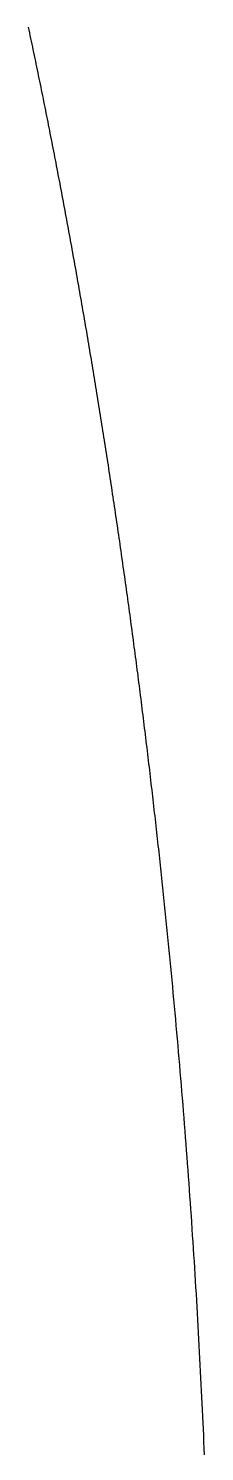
# Model space of a CAD drawing. Extents: x -14 to 314, y -178 to 13.
# Drawn here: x 311.2 to 314.15, y -34.87 to -10.92 of the extents above; entities that cross this region are included whole.
import ezdxf

# ---------------------------------------------------------------- set-up
doc = ezdxf.new("R2010")
doc.units = 0
doc.layers.add('BLACK', color=7, linetype='CONTINUOUS')

msp = doc.modelspace()

# ---------------------------------------------------------------- linework, layer by layer
at = {"layer": 'BLACK', "linetype": 'CONTINUOUS'}
for p, q in [((311.20744, -10.941015), (311.197329, -10.893359)), ((311.217543, -10.988733), (311.20744, -10.941015)), ((311.227631, -11.036478), (311.217543, -10.988733)), ((311.237712, -11.084285), (311.227631, -11.036478)), ((311.247778, -11.132118), (311.237712, -11.084285)), ((311.257837, -11.180015), (311.247778, -11.132118)), ((311.267881, -11.227936), (311.257837, -11.180015)), ((311.277917, -11.27592), (311.267881, -11.227936)), ((311.287939, -11.323929), (311.277917, -11.27592)), ((311.297953, -11.372002), (311.287939, -11.323929)), ((311.307951, -11.420098), (311.297953, -11.372002)), ((311.317942, -11.468258), (311.307951, -11.420098)), ((311.327918, -11.516442), (311.317942, -11.468258)), ((311.337886, -11.564688), (311.327918, -11.516442)), ((311.347839, -11.612959), (311.337886, -11.564688)), ((311.357785, -11.661292), (311.347839, -11.612959)), ((311.367714, -11.70965), (311.357785, -11.661292)), ((311.377636, -11.758069), (311.367714, -11.70965)), ((311.387543, -11.806513), (311.377636, -11.758069)), ((311.397442, -11.855018), (311.387543, -11.806513)), ((311.407325, -11.903547), (311.397442, -11.855018)), ((311.4172, -11.952137), (311.407325, -11.903547)), ((311.42706, -12.000752), (311.4172, -11.952137)), ((311.436912, -12.049427), (311.42706, -12.000752)), ((311.446748, -12.098126), (311.436912, -12.049427)), ((311.456576, -12.146886), (311.446748, -12.098126)), ((311.466388, -12.19567), (311.456576, -12.146886)), ((311.476192, -12.244514), (311.466388, -12.19567)), ((311.48598, -12.293382), (311.476192, -12.244514)), ((311.49576, -12.34231), (311.48598, -12.293382)), ((311.505524, -12.391262), (311.49576, -12.34231)), ((311.51528, -12.440273), (311.505524, -12.391262)), ((311.52502, -12.489308), (311.51528, -12.440273)), ((311.534751, -12.538402), (311.52502, -12.489308)), ((311.544467, -12.587519), (311.534751, -12.538402)), ((311.554174, -12.636696), (311.544467, -12.587519)), ((311.563865, -12.685896), (311.554174, -12.636696)), ((311.573547, -12.735155), (311.563865, -12.685896)), ((311.583214, -12.784437), (311.573547, -12.735155)), ((311.592871, -12.833777), (311.583214, -12.784437)), ((311.602513, -12.883141), (311.592871, -12.833777)), ((311.612145, -12.932562), (311.602513, -12.883141)), ((311.621762, -12.982007), (311.612145, -12.932562)), ((311.631369, -13.031509), (311.621762, -12.982007)), ((311.640961, -13.081035), (311.631369, -13.031509)), ((311.650543, -13.130617), (311.640961, -13.081035)), ((311.660109, -13.180223), (311.650543, -13.130617)), ((311.669666, -13.229886), (311.660109, -13.180223)), ((311.679207, -13.279571), (311.669666, -13.229886)), ((311.688738, -13.329313), (311.679207, -13.279571)), ((311.698254, -13.379078), (311.688738, -13.329313)), ((311.707759, -13.428899), (311.698254, -13.379078)), ((311.717249, -13.478742), (311.707759, -13.428899)), ((311.726729, -13.528642), (311.717249, -13.478742)), ((311.736193, -13.578564), (311.726729, -13.528642)), ((311.745647, -13.628542), (311.736193, -13.578564)), ((311.755084, -13.678542), (311.745647, -13.628542)), ((311.764512, -13.728597), (311.755084, -13.678542)), ((311.773924, -13.778675), (311.764512, -13.728597)), ((311.783326, -13.828807), (311.773924, -13.778675)), ((311.792711, -13.878962), (311.783326, -13.828807)), ((311.802086, -13.929171), (311.792711, -13.878962)), ((311.811445, -13.979403), (311.802086, -13.929171)), ((311.820794, -14.029688), (311.811445, -13.979403)), ((311.830127, -14.079995), (311.820794, -14.029688)), ((311.839449, -14.130357), (311.830127, -14.079995)), ((311.848755, -14.18074), (311.839449, -14.130357)), ((311.85805, -14.231177), (311.848755, -14.18074)), ((311.867329, -14.281635), (311.85805, -14.231177)), ((311.876597, -14.332146), (311.867329, -14.281635)), ((311.885849, -14.382679), (311.876597, -14.332146)), ((311.89509, -14.433265), (311.885849, -14.382679)), ((311.904315, -14.483872), (311.89509, -14.433265)), ((311.913529, -14.534532), (311.904315, -14.483872)), ((311.922727, -14.585213), (311.913529, -14.534532)), ((311.931914, -14.635946), (311.922727, -14.585213)), ((311.941084, -14.6867), (311.931914, -14.635946)), ((311.950243, -14.737506), (311.941084, -14.6867)), ((311.959386, -14.788333), (311.950243, -14.737506)), ((311.968517, -14.839211), (311.959386, -14.788333)), ((311.977632, -14.89011), (311.968517, -14.839211)), ((311.986736, -14.94106), (311.977632, -14.89011)), ((311.995823, -14.992031), (311.986736, -14.94106)), ((312.004899, -15.043053), (311.995823, -14.992031)), ((312.013958, -15.094095), (312.004899, -15.043053)), ((312.023006, -15.145188), (312.013958, -15.094095)), ((312.032037, -15.196301), (312.023006, -15.145188)), ((312.041056, -15.247464), (312.032037, -15.196301)), ((312.050059, -15.298647), (312.041056, -15.247464)), ((312.05905, -15.34988), (312.050059, -15.298647)), ((312.068025, -15.401132), (312.05905, -15.34988)), ((312.076987, -15.452435), (312.068025, -15.401132)), ((312.085933, -15.503757), (312.076987, -15.452435)), ((312.094867, -15.555128), (312.085933, -15.503757)), ((312.103784, -15.606519), (312.094867, -15.555128)), ((312.11269, -15.657958), (312.103784, -15.606519)), ((312.121578, -15.709417), (312.11269, -15.657958)), ((312.130454, -15.760925), (312.121578, -15.709417)), ((312.139314, -15.812451), (312.130454, -15.760925)), ((312.148161, -15.864026), (312.139314, -15.812451)), ((312.156991, -15.91562), (312.148161, -15.864026)), ((312.16581, -15.967261), (312.156991, -15.91562)), ((312.174611, -16.018922), (312.16581, -15.967261)), ((312.1834, -16.070629), (312.174611, -16.018922)), ((312.192171, -16.122356), (312.1834, -16.070629)), ((312.200931, -16.174129), (312.192171, -16.122356)), ((312.209673, -16.225921), (312.200931, -16.174129)), ((312.218403, -16.27776), (312.209673, -16.225921)), ((312.227116, -16.329617), (312.218403, -16.27776)), ((312.235816, -16.38152), (312.227116, -16.329617)), ((312.244498, -16.433441), (312.235816, -16.38152)), ((312.253169, -16.485409), (312.244498, -16.433441)), ((312.261822, -16.537394), (312.253169, -16.485409)), ((312.270462, -16.589425), (312.261822, -16.537394)), ((312.279085, -16.641474), (312.270462, -16.589425)), ((312.287695, -16.693568), (312.279085, -16.641474)), ((312.296288, -16.74568), (312.287695, -16.693568)), ((312.304867, -16.797836), (312.296288, -16.74568)), ((312.31343, -16.85001), (312.304867, -16.797836)), ((312.321979, -16.902228), (312.31343, -16.85001)), ((312.330511, -16.954464), (312.321979, -16.902228)), ((312.33903, -17.006743), (312.330511, -16.954464)), ((312.347532, -17.05904), (312.33903, -17.006743)), ((312.35602, -17.111381), (312.347532, -17.05904)), ((312.364491, -17.163738), (312.35602, -17.111381)), ((312.372948, -17.216139), (312.364491, -17.163738)), ((312.381388, -17.268557), (312.372948, -17.216139)), ((312.389814, -17.321017), (312.381388, -17.268557)), ((312.398223, -17.373494), (312.389814, -17.321017)), ((312.406619, -17.426013), (312.398223, -17.373494)), ((312.414997, -17.478549), (312.406619, -17.426013)), ((312.423361, -17.531127), (312.414997, -17.478549)), ((312.431708, -17.583722), (312.423361, -17.531127)), ((312.44004, -17.636357), (312.431708, -17.583722)), ((312.448356, -17.68901), (312.44004, -17.636357)), ((312.456657, -17.741703), (312.448356, -17.68901)), ((312.464941, -17.794413), (312.456657, -17.741703)), ((312.473211, -17.847162), (312.464941, -17.794413)), ((312.481463, -17.899929), (312.473211, -17.847162)), ((312.489701, -17.952735), (312.481463, -17.899929)), ((312.497921, -18.005557), (312.489701, -17.952735)), ((312.506128, -18.058419), (312.497921, -18.005557)), ((312.514316, -18.111297), (312.506128, -18.058419)), ((312.52249, -18.164214), (312.514316, -18.111297)), ((312.530647, -18.217146), (312.52249, -18.164214)), ((312.538789, -18.270118), (312.530647, -18.217146)), ((312.546914, -18.323105), (312.538789, -18.270118)), ((312.555024, -18.37613), (312.546914, -18.323105)), ((312.563116, -18.429171), (312.555024, -18.37613)), ((312.571193, -18.482249), (312.563116, -18.429171)), ((312.579253, -18.535343), (312.571193, -18.482249)), ((312.587298, -18.588474), (312.579253, -18.535343)), ((312.595325, -18.641621), (312.587298, -18.588474)), ((312.603338, -18.694804), (312.595325, -18.641621)), ((312.611333, -18.748002), (312.603338, -18.694804)), ((312.619312, -18.801237), (312.611333, -18.748002)), ((312.627274, -18.854487), (312.619312, -18.801237)), ((312.635221, -18.907773), (312.627274, -18.854487)), ((312.64315, -18.961073), (312.635221, -18.907773)), ((312.651064, -19.014409), (312.64315, -18.961073)), ((312.65896, -19.06776), (312.651064, -19.014409)), ((312.666841, -19.121146), (312.65896, -19.06776)), ((312.674704, -19.174546), (312.666841, -19.121146)), ((312.682551, -19.22798), (312.674704, -19.174546)), ((312.690381, -19.28143), (312.682551, -19.22798)), ((312.698195, -19.334913), (312.690381, -19.28143)), ((312.705991, -19.38841), (312.698195, -19.334913)), ((312.713772, -19.441941), (312.705991, -19.38841)), ((312.721535, -19.495487), (312.713772, -19.441941)), ((312.729282, -19.549065), (312.721535, -19.495487)), ((312.737011, -19.602657), (312.729282, -19.549065)), ((312.744725, -19.656282), (312.737011, -19.602657)), ((312.75242, -19.709921), (312.744725, -19.656282)), ((312.7601, -19.763592), (312.75242, -19.709921)), ((312.767761, -19.817276), (312.7601, -19.763592)), ((312.775407, -19.870993), (312.767761, -19.817276)), ((312.783035, -19.924723), (312.775407, -19.870993)), ((312.790646, -19.978484), (312.783035, -19.924723)), ((312.79824, -20.032258), (312.790646, -19.978484)), ((312.805817, -20.086064), (312.79824, -20.032258)), ((312.813376, -20.139882), (312.805817, -20.086064)), ((312.82092, -20.193731), (312.813376, -20.139882)), ((312.828444, -20.247593), (312.82092, -20.193731)), ((312.835953, -20.301484), (312.828444, -20.247593)), ((312.843444, -20.355389), (312.835953, -20.301484)), ((312.850918, -20.409323), (312.843444, -20.355389)), ((312.858374, -20.46327), (312.850918, -20.409323)), ((312.865814, -20.517245), (312.858374, -20.46327)), ((312.873235, -20.571233), (312.865814, -20.517245)), ((312.88064, -20.62525), (312.873235, -20.571233)), ((312.888026, -20.679279), (312.88064, -20.62525)), ((312.895396, -20.733336), (312.888026, -20.679279)), ((312.902748, -20.787405), (312.895396, -20.733336)), ((312.910083, -20.841502), (312.902748, -20.787405)), ((312.917399, -20.89561), (312.910083, -20.841502)), ((312.924699, -20.949746), (312.917399, -20.89561)), ((312.931981, -21.003894), (312.924699, -20.949746)), ((312.939245, -21.058068), (312.931981, -21.003894)), ((312.946491, -21.112254), (312.939245, -21.058068)), ((312.953721, -21.166466), (312.946491, -21.112254)), ((312.960932, -21.220689), (312.953721, -21.166466)), ((312.968126, -21.274938), (312.960932, -21.220689)), ((312.975301, -21.329199), (312.968126, -21.274938)), ((312.98246, -21.383485), (312.975301, -21.329199)), ((312.989599, -21.437782), (312.98246, -21.383485)), ((312.996722, -21.492103), (312.989599, -21.437782)), ((313.003826, -21.546436), (312.996722, -21.492103)), ((313.010913, -21.600792), (313.003826, -21.546436)), ((313.017982, -21.65516), (313.010913, -21.600792)), ((313.025033, -21.709551), (313.017982, -21.65516)), ((313.032065, -21.763953), (313.025033, -21.709551)), ((313.039081, -21.818378), (313.032065, -21.763953)), ((313.046077, -21.872814), (313.039081, -21.818378)), ((313.053056, -21.927273), (313.046077, -21.872814)), ((313.060017, -21.981741), (313.053056, -21.927273)), ((313.06696, -22.036233), (313.060017, -21.981741)), ((313.073884, -22.090734), (313.06696, -22.036233)), ((313.080791, -22.145257), (313.073884, -22.090734)), ((313.087679, -22.19979), (313.080791, -22.145257)), ((313.094549, -22.254344), (313.087679, -22.19979)), ((313.1014, -22.308908), (313.094549, -22.254344)), ((313.108234, -22.363493), (313.1014, -22.308908)), ((313.115049, -22.418088), (313.108234, -22.363493)), ((313.121847, -22.472703), (313.115049, -22.418088)), ((313.128625, -22.527327), (313.121847, -22.472703)), ((313.135386, -22.581971), (313.128625, -22.527327)), ((313.142127, -22.636625), (313.135386, -22.581971)), ((313.148851, -22.691297), (313.142127, -22.636625)), ((313.155556, -22.745979), (313.148851, -22.691297)), ((313.162243, -22.80068), (313.155556, -22.745979)), ((313.168911, -22.85539), (313.162243, -22.80068)), ((313.175561, -22.910118), (313.168911, -22.85539)), ((313.182192, -22.964855), (313.175561, -22.910118)), ((313.188805, -23.01961), (313.182192, -22.964855)), ((313.195399, -23.074373), (313.188805, -23.01961)), ((313.201974, -23.129154), (313.195399, -23.074373)), ((313.208531, -23.183943), (313.201974, -23.129154)), ((313.21507, -23.238749), (313.208531, -23.183943)), ((313.221589, -23.293563), (313.21507, -23.238749)), ((313.22809, -23.348394), (313.221589, -23.293563)), ((313.234572, -23.403233), (313.22809, -23.348394)), ((313.241036, -23.458087), (313.234572, -23.403233)), ((313.24748, -23.51295), (313.241036, -23.458087)), ((313.253906, -23.567828), (313.24748, -23.51295)), ((313.260313, -23.622713), (313.253906, -23.567828)), ((313.266702, -23.677614), (313.260313, -23.622713)), ((313.273071, -23.732522), (313.266702, -23.677614)), ((313.279422, -23.787444), (313.273071, -23.732522)), ((313.285753, -23.842374), (313.279422, -23.787444)), ((313.292066, -23.897318), (313.285753, -23.842374)), ((313.29836, -23.952269), (313.292066, -23.897318)), ((313.304635, -24.007233), (313.29836, -23.952269)), ((313.310891, -24.062205), (313.304635, -24.007233)), ((313.317128, -24.117189), (313.310891, -24.062205)), ((313.323345, -24.17218), (313.317128, -24.117189)), ((313.329544, -24.227183), (313.323345, -24.17218)), ((313.335724, -24.282194), (313.329544, -24.227183)), ((313.341885, -24.337216), (313.335724, -24.282194)), ((313.348026, -24.392244), (313.341885, -24.337216)), ((313.354149, -24.447284), (313.348026, -24.392244)), ((313.360252, -24.50233), (313.354149, -24.447284)), ((313.366336, -24.557387), (313.360252, -24.50233)), ((313.372401, -24.612451), (313.366336, -24.557387)), ((313.378447, -24.667524), (313.372401, -24.612451)), ((313.384473, -24.722604), (313.378447, -24.667524)), ((313.39048, -24.777693), (313.384473, -24.722604)), ((313.396468, -24.832789), (313.39048, -24.777693)), ((313.402437, -24.887893), (313.396468, -24.832789)), ((313.408386, -24.943003), (313.402437, -24.887893)), ((313.414316, -24.998122), (313.408386, -24.943003)), ((313.420226, -25.053247), (313.414316, -24.998122)), ((313.426117, -25.10838), (313.420226, -25.053247)), ((313.431989, -25.163518), (313.426117, -25.10838)), ((313.437842, -25.218664), (313.431989, -25.163518)), ((313.443674, -25.273815), (313.437842, -25.218664)), ((313.449488, -25.328974), (313.443674, -25.273815)), ((313.455282, -25.384137), (313.449488, -25.328974)), ((313.461056, -25.439307), (313.455282, -25.384137)), ((313.466811, -25.494482), (313.461056, -25.439307)), ((313.472547, -25.549663), (313.466811, -25.494482)), ((313.478262, -25.604849), (313.472547, -25.549663)), ((313.483959, -25.660041), (313.478262, -25.604849)), ((313.489635, -25.715237), (313.483959, -25.660041)), ((313.495293, -25.770438), (313.489635, -25.715237)), ((313.50093, -25.825644), (313.495293, -25.770438)), ((313.506548, -25.880854), (313.50093, -25.825644)), ((313.512146, -25.936068), (313.506548, -25.880854)), ((313.517724, -25.991287), (313.512146, -25.936068)), ((313.523283, -26.046509), (313.517724, -25.991287)), ((313.528822, -26.101736), (313.523283, -26.046509)), ((313.534341, -26.156966), (313.528822, -26.101736)), ((313.539841, -26.212199), (313.534341, -26.156966)), ((313.545321, -26.267436), (313.539841, -26.212199)), ((313.556221, -26.377918), (313.545321, -26.267436)), ((313.567042, -26.488411), (313.556221, -26.377918)), ((313.577783, -26.598914), (313.567042, -26.488411)), ((313.588445, -26.709426), (313.577783, -26.598914)), ((313.599027, -26.819944), (313.588445, -26.709426)), ((313.609529, -26.930467), (313.599027, -26.819944)), ((313.619951, -27.040995), (313.609529, -26.930467)), ((313.630293, -27.151526), (313.619951, -27.040995)), ((313.640555, -27.262058), (313.630293, -27.151526)), ((313.650737, -27.37259), (313.640555, -27.262058)), ((313.660838, -27.48312), (313.650737, -27.37259)), ((313.670859, -27.593648), (313.660838, -27.48312)), ((313.680799, -27.704172), (313.670859, -27.593648)), ((313.690658, -27.814691), (313.680799, -27.704172)), ((313.700436, -27.925203), (313.690658, -27.814691)), ((313.710134, -28.035706), (313.700436, -27.925203)), ((313.71975, -28.1462), (313.710134, -28.035706)), ((313.729285, -28.256684), (313.71975, -28.1462)), ((313.738738, -28.367155), (313.729285, -28.256684)), ((313.74811, -28.477612), (313.738738, -28.367155)), ((313.757401, -28.588054), (313.74811, -28.477612)), ((313.76661, -28.698481), (313.757401, -28.588054)), ((313.775737, -28.808889), (313.76661, -28.698481)), ((313.784782, -28.919279), (313.775737, -28.808889)), ((313.793746, -29.029648), (313.784782, -28.919279)), ((313.802627, -29.139995), (313.793746, -29.029648)), ((313.811427, -29.250319), (313.802627, -29.139995)), ((313.820144, -29.360619), (313.811427, -29.250319)), ((313.828779, -29.470894), (313.820144, -29.360619)), ((313.837331, -29.581141), (313.828779, -29.470894)), ((313.845801, -29.69136), (313.837331, -29.581141)), ((313.854189, -29.801548), (313.845801, -29.69136)), ((313.862494, -29.911706), (313.854189, -29.801548)), ((313.870717, -30.021832), (313.862494, -29.911706)), ((313.878856, -30.131923), (313.870717, -30.021832)), ((313.886913, -30.24198), (313.878856, -30.131923)), ((313.894888, -30.352), (313.886913, -30.24198)), ((313.902779, -30.461982), (313.894888, -30.352)), ((313.910587, -30.571926), (313.902779, -30.461982)), ((313.918312, -30.681829), (313.910587, -30.571926)), ((313.925954, -30.79169), (313.918312, -30.681829)), ((313.933513, -30.901508), (313.925954, -30.79169)), ((313.940989, -31.011282), (313.933513, -30.901508)), ((313.948382, -31.12101), (313.940989, -31.011282)), ((313.955691, -31.230692), (313.948382, -31.12101)), ((313.962917, -31.340325), (313.955691, -31.230692)), ((313.970059, -31.449908), (313.962917, -31.340325)), ((313.977118, -31.559441), (313.970059, -31.449908)), ((313.984094, -31.668922), (313.977118, -31.559441)), ((313.990986, -31.778349), (313.984094, -31.668922)), ((313.997794, -31.887721), (313.990986, -31.778349)), ((314.004519, -31.997038), (313.997794, -31.887721)), ((314.011161, -32.106297), (314.004519, -31.997038)), ((314.017718, -32.215498), (314.011161, -32.106297)), ((314.024192, -32.324638), (314.017718, -32.215498)), ((314.030582, -32.433718), (314.024192, -32.324638)), ((314.036889, -32.542736), (314.030582, -32.433718)), ((314.043112, -32.651689), (314.036889, -32.542736)), ((314.049251, -32.760578), (314.043112, -32.651689)), ((314.055306, -32.869401), (314.049251, -32.760578)), ((314.061277, -32.978157), (314.055306, -32.869401)), ((314.067165, -33.086844), (314.061277, -32.978157)), ((314.072968, -33.195461), (314.067165, -33.086844)), ((314.078688, -33.304007), (314.072968, -33.195461)), ((314.084324, -33.41248), (314.078688, -33.304007)), ((314.089876, -33.52088), (314.084324, -33.41248)), ((314.095344, -33.629206), (314.089876, -33.52088)), ((314.100728, -33.737455), (314.095344, -33.629206)), ((314.106029, -33.845627), (314.100728, -33.737455)), ((314.111245, -33.95372), (314.106029, -33.845627)), ((314.116378, -34.061734), (314.111245, -33.95372)), ((314.121427, -34.169668), (314.116378, -34.061734)), ((314.126392, -34.277519), (314.121427, -34.169668)), ((314.131273, -34.385287), (314.126392, -34.277519)), ((314.13607, -34.49297), (314.131273, -34.385287)), ((314.140784, -34.600568), (314.13607, -34.49297)), ((314.145414, -34.708079), (314.140784, -34.600568)), ((314.149959, -34.815502), (314.145414, -34.708079)), ((314.154421, -34.922836), (314.149959, -34.815502))]:
    msp.add_line(p, q, dxfattribs=at)

doc.saveas('drawing.dxf')
